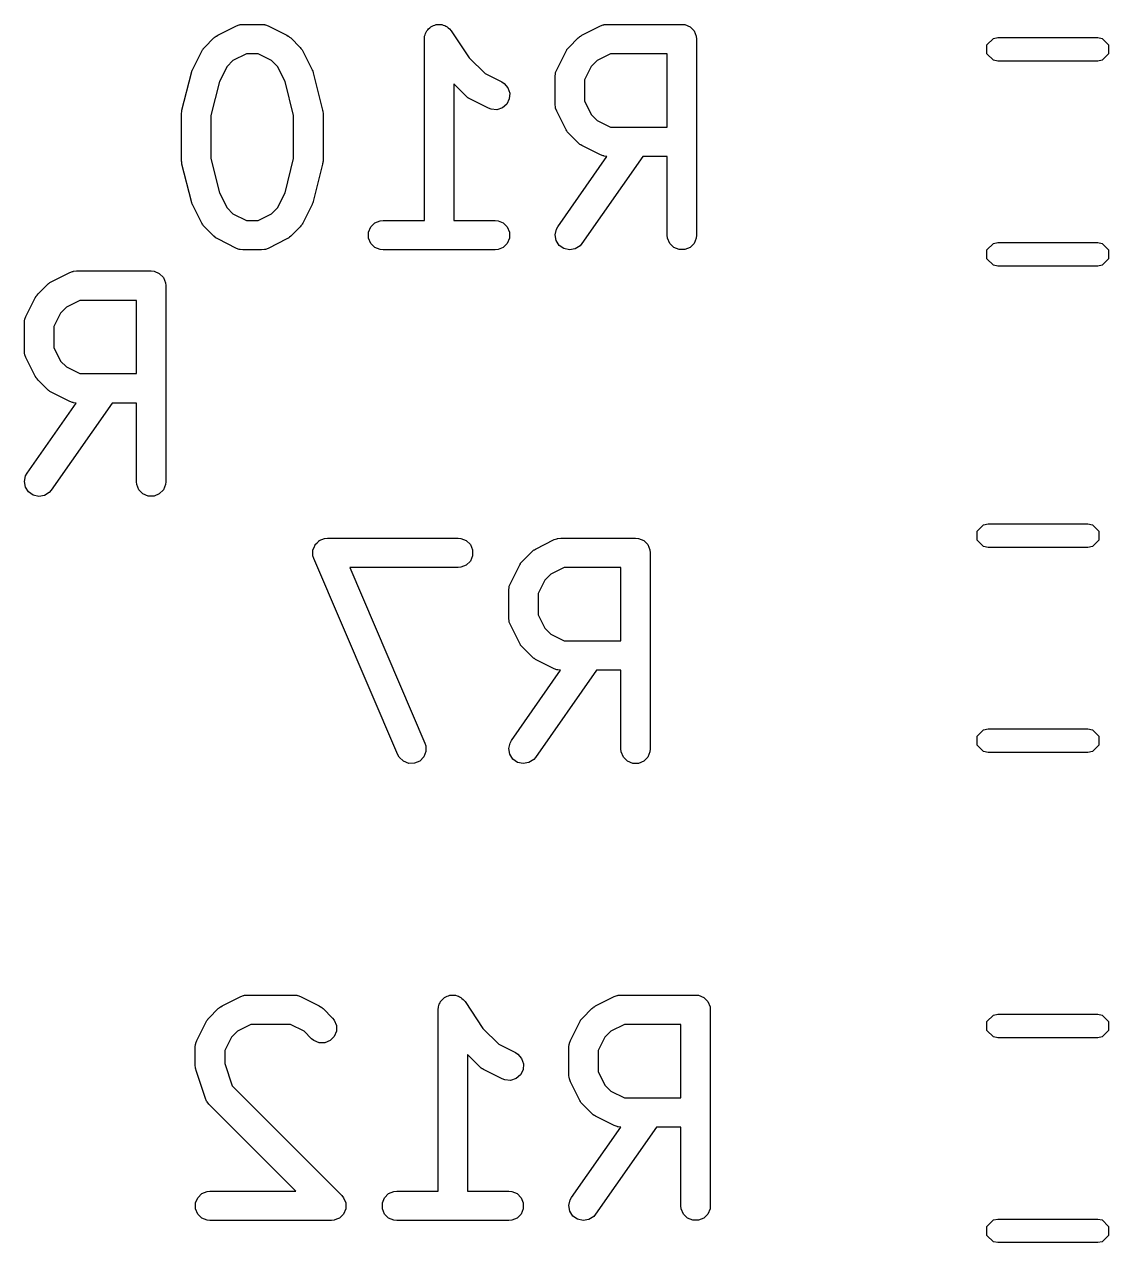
# Model space of a CAD drawing. Header units: inches. Extents: x 1.47 to 5.17, y -6.85 to -1.2.
# Drawn here: x 4.8135 to 5.0311, y -3.4765 to -3.2319 of the extents above; entities that cross this region are included whole.
import ezdxf

# ---------------------------------------------------------------- set-up
doc = ezdxf.new("R2010")
doc.units = ezdxf.units.IN
doc.header["$MEASUREMENT"] = 0
doc.layers.add('B.Silkscreen', color=31, linetype='CONTINUOUS', true_color=0xe8b2a7)

msp = doc.modelspace()

# ---------------------------------------------------------------- linework, layer by layer
at = {"layer": 'B.Silkscreen', "linetype": 'CONTINUOUS'}
for p, q in [((4.85226, -3.23407), (4.85601, -3.23219)), ((4.85601, -3.23219), (4.85655, -3.23199)), ((4.85655, -3.23199), (4.85666, -3.23198)), ((4.85666, -3.23198), (4.85675, -3.23194)), ((4.85675, -3.23194), (4.85733, -3.23188)), ((4.85733, -3.23188), (4.86108, -3.23188)), ((4.86108, -3.23188), (4.86166, -3.23194)), ((4.86166, -3.23194), (4.86175, -3.23198)), ((4.86175, -3.23198), (4.86186, -3.23199)), ((4.86186, -3.23199), (4.8624, -3.23219)), ((4.8624, -3.23219), (4.86615, -3.23407)), ((4.89397, -3.2337), (4.89413, -3.23346)), ((4.89413, -3.23346), (4.89425, -3.23319)), ((4.89425, -3.23319), (4.89445, -3.23299)), ((4.89445, -3.23299), (4.89461, -3.23275)), ((4.89461, -3.23275), (4.89486, -3.23258)), ((4.89486, -3.23258), (4.89506, -3.23238)), ((4.89506, -3.23238), (4.89533, -3.23227)), ((4.89533, -3.23227), (4.89557, -3.23211)), ((4.89557, -3.23211), (4.89586, -3.23205)), ((4.89586, -3.23205), (4.89612, -3.23194)), ((4.89612, -3.23194), (4.89642, -3.23194)), ((4.89642, -3.23194), (4.8967, -3.23188)), ((4.8967, -3.23188), (4.89699, -3.23194)), ((4.89699, -3.23194), (4.89728, -3.23194)), ((4.89728, -3.23194), (4.89755, -3.23205)), ((4.89755, -3.23205), (4.89783, -3.23211)), ((4.89783, -3.23211), (4.89807, -3.23227)), ((4.89807, -3.23227), (4.89834, -3.23238)), ((4.89834, -3.23238), (4.89855, -3.23259)), ((4.89855, -3.23259), (4.89879, -3.23275)), ((4.89879, -3.23275), (4.89915, -3.23319)), ((4.89915, -3.23319), (4.89916, -3.23319)), ((4.89916, -3.23319), (4.89916, -3.2332)), ((4.89916, -3.2332), (4.89916, -3.2332)), ((4.89916, -3.2332), (4.90274, -3.23858)), ((4.92538, -3.23407), (4.92913, -3.23219)), ((4.92913, -3.23219), (4.92967, -3.23199)), ((4.92967, -3.23199), (4.92977, -3.23198)), ((4.92977, -3.23198), (4.92987, -3.23194)), ((4.92987, -3.23194), (4.93045, -3.23188)), ((4.93045, -3.23188), (4.94544, -3.23188)), ((4.94544, -3.23188), (4.94602, -3.23194)), ((4.94602, -3.23194), (4.94708, -3.23238)), ((4.94708, -3.23238), (4.9479, -3.23319)), ((4.9479, -3.23319), (4.94834, -3.23426)), ((4.84962, -3.2365), (4.85149, -3.23462)), ((4.85149, -3.23462), (4.85172, -3.23444)), ((4.85172, -3.23444), (4.85177, -3.23438)), ((4.85177, -3.23438), (4.85186, -3.23432)), ((4.85186, -3.23432), (4.85194, -3.23426)), ((4.85194, -3.23426), (4.85201, -3.23423)), ((4.85201, -3.23423), (4.85226, -3.23407)), ((4.86615, -3.23407), (4.8664, -3.23423)), ((4.8664, -3.23423), (4.86647, -3.23426)), ((4.86647, -3.23426), (4.86655, -3.23432)), ((4.86655, -3.23432), (4.86664, -3.23438)), ((4.86664, -3.23438), (4.86669, -3.23444)), ((4.86669, -3.23444), (4.86692, -3.23462)), ((4.86692, -3.23462), (4.86879, -3.2365)), ((4.89375, -3.23483), (4.8938, -3.23426)), ((4.89375, -3.23484), (4.89375, -3.23483)), ((4.89375, -3.23483), (4.89375, -3.23483)), ((4.89375, -3.23483), (4.89375, -3.23483)), ((4.89375, -3.27125), (4.89375, -3.23484)), ((4.8938, -3.23426), (4.89392, -3.23399)), ((4.89392, -3.23399), (4.89397, -3.2337)), ((4.92273, -3.2365), (4.92461, -3.23462)), ((4.92461, -3.23462), (4.92484, -3.23444)), ((4.92484, -3.23444), (4.92489, -3.23438)), ((4.92489, -3.23438), (4.92498, -3.23432)), ((4.92498, -3.23432), (4.92506, -3.23426)), ((4.92506, -3.23426), (4.92513, -3.23423)), ((4.92513, -3.23423), (4.92538, -3.23407)), ((4.94834, -3.23426), (4.9484, -3.23484)), ((4.9484, -3.23484), (4.9484, -3.27421)), ((5.00669, -3.23601), (5.00797, -3.23473)), ((5.00797, -3.23473), (5.00887, -3.23455)), ((5.00887, -3.23455), (5.02893, -3.23455)), ((5.02893, -3.23455), (5.02983, -3.23473)), ((5.02983, -3.23473), (5.03111, -3.23601)), ((4.84719, -3.24101), (4.84906, -3.23726)), ((4.84906, -3.23726), (4.84922, -3.23702)), ((4.84922, -3.23702), (4.84925, -3.23694)), ((4.84925, -3.23694), (4.84932, -3.23686)), ((4.84932, -3.23686), (4.84937, -3.23677)), ((4.84937, -3.23677), (4.84943, -3.23672)), ((4.84943, -3.23672), (4.84962, -3.2365)), ((4.85803, -3.23779), (4.85533, -3.23914)), ((4.86038, -3.23779), (4.85803, -3.23779)), ((4.86308, -3.23914), (4.86038, -3.23779)), ((4.86879, -3.2365), (4.86898, -3.23672)), ((4.86898, -3.23672), (4.86904, -3.23677)), ((4.86904, -3.23677), (4.86909, -3.23686)), ((4.86909, -3.23686), (4.86916, -3.23694)), ((4.86916, -3.23694), (4.86919, -3.23702)), ((4.86919, -3.23702), (4.86935, -3.23726)), ((4.86935, -3.23726), (4.87122, -3.24101)), ((4.92031, -3.24101), (4.92218, -3.23726)), ((4.92218, -3.23726), (4.92234, -3.23702)), ((4.92234, -3.23702), (4.92237, -3.23694)), ((4.92237, -3.23694), (4.92243, -3.23686)), ((4.92243, -3.23686), (4.92249, -3.23677)), ((4.92249, -3.23677), (4.92255, -3.23672)), ((4.92255, -3.23672), (4.92273, -3.2365)), ((4.93114, -3.23779), (4.92845, -3.23914)), ((4.94249, -3.23779), (4.93114, -3.23779)), ((4.94249, -3.25251), (4.94249, -3.23779)), ((5.00669, -3.23781), (5.00669, -3.23601)), ((5.00797, -3.23909), (5.00669, -3.23781)), ((5.03111, -3.23781), (5.02983, -3.23909)), ((5.03111, -3.23601), (5.03111, -3.23781)), ((4.85413, -3.24033), (4.85262, -3.24336)), ((4.85533, -3.23914), (4.85413, -3.24033)), ((4.86428, -3.24033), (4.86308, -3.23914)), ((4.86579, -3.24336), (4.86428, -3.24033)), ((4.90274, -3.23858), (4.90595, -3.24178)), ((4.92725, -3.24033), (4.9259, -3.24303)), ((4.92845, -3.23914), (4.92725, -3.24033)), ((5.00887, -3.23927), (5.00797, -3.23909)), ((5.02893, -3.23927), (5.00887, -3.23927)), ((5.02983, -3.23909), (5.02893, -3.23927)), ((4.84509, -3.24912), (4.84697, -3.24162)), ((4.84697, -3.24162), (4.84698, -3.24158)), ((4.84698, -3.24155), (4.84707, -3.24132)), ((4.84698, -3.24158), (4.84698, -3.24155)), ((4.84707, -3.24132), (4.84716, -3.24107)), ((4.84716, -3.24107), (4.84717, -3.24106)), ((4.84717, -3.24106), (4.84719, -3.24101)), ((4.87122, -3.24101), (4.87124, -3.24106)), ((4.87124, -3.24106), (4.87125, -3.24107)), ((4.87125, -3.24107), (4.87134, -3.24131)), ((4.87134, -3.24131), (4.87143, -3.24155)), ((4.87143, -3.24155), (4.87143, -3.24158)), ((4.87143, -3.24158), (4.87144, -3.24162)), ((4.87144, -3.24162), (4.87332, -3.24912)), ((4.90595, -3.24178), (4.90927, -3.24344)), ((4.91999, -3.24233), (4.92005, -3.24176)), ((4.91999, -3.24796), (4.91999, -3.24233)), ((4.92005, -3.24176), (4.92009, -3.24166)), ((4.92009, -3.24166), (4.9201, -3.24155)), ((4.9201, -3.24155), (4.92031, -3.24101)), ((4.9259, -3.24303), (4.9259, -3.24726)), ((4.85262, -3.24336), (4.85091, -3.2502)), ((4.8675, -3.2502), (4.86579, -3.24336)), ((4.90211, -3.2463), (4.89965, -3.24384)), ((4.89965, -3.24384), (4.89965, -3.27125)), ((4.90927, -3.24344), (4.90976, -3.24375)), ((4.90976, -3.24375), (4.91051, -3.24462)), ((4.91051, -3.24462), (4.91088, -3.24571)), ((4.91088, -3.24571), (4.9108, -3.24686)), ((4.90234, -3.24648), (4.90211, -3.2463)), ((4.90239, -3.24654), (4.90234, -3.24648)), ((4.90248, -3.2466), (4.90239, -3.24654)), ((4.90256, -3.24666), (4.90248, -3.2466)), ((4.90263, -3.24669), (4.90256, -3.24666)), ((4.90288, -3.24685), (4.90263, -3.24669)), ((4.90663, -3.24872), (4.90288, -3.24685)), ((4.91028, -3.24789), (4.90941, -3.24865)), ((4.9108, -3.24686), (4.91028, -3.24789)), ((4.92005, -3.24853), (4.91999, -3.24796)), ((4.9259, -3.24726), (4.92725, -3.24996)), ((4.845, -3.24983), (4.84501, -3.24973)), ((4.845, -3.25921), (4.845, -3.24983)), ((4.84501, -3.24969), (4.84504, -3.24947)), ((4.84501, -3.24973), (4.84501, -3.24969)), ((4.84504, -3.24947), (4.84506, -3.24926)), ((4.84506, -3.24926), (4.84508, -3.24922)), ((4.84508, -3.24922), (4.84509, -3.24912)), ((4.85091, -3.2502), (4.85091, -3.25884)), ((4.8675, -3.25884), (4.8675, -3.2502)), ((4.87332, -3.24912), (4.87333, -3.24922)), ((4.87333, -3.24922), (4.87335, -3.24926)), ((4.87335, -3.24926), (4.87337, -3.24947)), ((4.87337, -3.24947), (4.8734, -3.24969)), ((4.8734, -3.24969), (4.8734, -3.24973)), ((4.8734, -3.24973), (4.87341, -3.24983)), ((4.87341, -3.24983), (4.87341, -3.25921)), ((4.90717, -3.24893), (4.90663, -3.24872)), ((4.90832, -3.24901), (4.90717, -3.24893)), ((4.90941, -3.24865), (4.90832, -3.24901)), ((4.92009, -3.24863), (4.92005, -3.24853)), ((4.9201, -3.24874), (4.92009, -3.24863)), ((4.92031, -3.24928), (4.9201, -3.24874)), ((4.92218, -3.25303), (4.92031, -3.24928)), ((4.92725, -3.24996), (4.92845, -3.25116)), ((4.92234, -3.25328), (4.92218, -3.25303)), ((4.92845, -3.25116), (4.93114, -3.25251)), ((4.93114, -3.25251), (4.94249, -3.25251)), ((4.92237, -3.25335), (4.92234, -3.25328)), ((4.92243, -3.25343), (4.92237, -3.25335)), ((4.92249, -3.25352), (4.92243, -3.25343)), ((4.92255, -3.25357), (4.92249, -3.25352)), ((4.92273, -3.2538), (4.92255, -3.25357)), ((4.92461, -3.25567), (4.92273, -3.2538)), ((4.92484, -3.25586), (4.92461, -3.25567)), ((4.92489, -3.25592), (4.92484, -3.25586)), ((4.92498, -3.25597), (4.92489, -3.25592)), ((4.92506, -3.25604), (4.92498, -3.25597)), ((4.92513, -3.25607), (4.92506, -3.25604)), ((4.92538, -3.25622), (4.92513, -3.25607)), ((4.92913, -3.2581), (4.92538, -3.25622)), ((4.84501, -3.25931), (4.845, -3.25921)), ((4.84501, -3.25935), (4.84501, -3.25931)), ((4.84504, -3.25957), (4.84501, -3.25935)), ((4.84506, -3.25978), (4.84504, -3.25957)), ((4.84508, -3.25982), (4.84506, -3.25978)), ((4.84509, -3.25992), (4.84508, -3.25982)), ((4.84697, -3.26742), (4.84509, -3.25992)), ((4.85091, -3.25884), (4.85262, -3.26568)), ((4.86579, -3.26568), (4.8675, -3.25884)), ((4.87332, -3.25992), (4.87144, -3.26742)), ((4.87333, -3.25982), (4.87332, -3.25992)), ((4.87335, -3.25978), (4.87333, -3.25982)), ((4.87337, -3.25957), (4.87335, -3.25978)), ((4.8734, -3.25935), (4.87337, -3.25957)), ((4.87341, -3.25921), (4.8734, -3.25931)), ((4.8734, -3.25931), (4.8734, -3.25935)), ((4.92053, -3.27251), (4.9304, -3.25841)), ((4.93761, -3.25841), (4.92537, -3.2759)), ((4.92967, -3.25831), (4.92913, -3.2581)), ((4.92977, -3.25831), (4.92967, -3.25831)), ((4.92987, -3.25835), (4.92977, -3.25831)), ((4.9304, -3.25841), (4.92987, -3.25835)), ((4.94249, -3.25841), (4.93761, -3.25841)), ((4.94249, -3.27421), (4.94249, -3.25841)), ((4.84698, -3.26747), (4.84697, -3.26742)), ((4.84698, -3.26749), (4.84698, -3.26747)), ((4.84707, -3.26773), (4.84698, -3.26749)), ((4.84716, -3.26797), (4.84707, -3.26773)), ((4.85262, -3.26568), (4.85413, -3.26871)), ((4.86428, -3.26871), (4.86579, -3.26568)), ((4.87134, -3.26773), (4.87125, -3.26797)), ((4.87143, -3.26749), (4.87134, -3.26773)), ((4.87144, -3.26742), (4.87143, -3.26747)), ((4.87143, -3.26747), (4.87143, -3.26749)), ((4.84717, -3.26798), (4.84716, -3.26797)), ((4.84719, -3.26803), (4.84717, -3.26798)), ((4.84906, -3.27178), (4.84719, -3.26803)), ((4.85413, -3.26871), (4.85533, -3.2699)), ((4.85533, -3.2699), (4.85803, -3.27125)), ((4.86038, -3.27125), (4.86308, -3.2699)), ((4.86308, -3.2699), (4.86428, -3.26871)), ((4.87122, -3.26803), (4.86935, -3.27178)), ((4.87124, -3.26798), (4.87122, -3.26803)), ((4.87125, -3.26797), (4.87124, -3.26798)), ((4.84922, -3.27202), (4.84906, -3.27178)), ((4.84925, -3.2721), (4.84922, -3.27202)), ((4.84932, -3.27218), (4.84925, -3.2721)), ((4.84937, -3.27227), (4.84932, -3.27218)), ((4.84943, -3.27232), (4.84937, -3.27227)), ((4.84962, -3.27254), (4.84943, -3.27232)), ((4.85149, -3.27442), (4.84962, -3.27254)), ((4.85803, -3.27125), (4.86038, -3.27125)), ((4.86879, -3.27254), (4.86692, -3.27442)), ((4.86898, -3.27232), (4.86879, -3.27254)), ((4.86904, -3.27227), (4.86898, -3.27232)), ((4.86909, -3.27218), (4.86904, -3.27227)), ((4.86916, -3.2721), (4.86909, -3.27218)), ((4.86919, -3.27202), (4.86916, -3.2721)), ((4.86935, -3.27178), (4.86919, -3.27202)), ((4.88256, -3.27363), (4.883, -3.27256)), ((4.883, -3.27256), (4.88381, -3.27175)), ((4.88381, -3.27175), (4.88488, -3.27131)), ((4.88488, -3.27131), (4.88545, -3.27125)), ((4.88545, -3.27125), (4.89375, -3.27125)), ((4.89965, -3.27125), (4.90795, -3.27125)), ((4.90795, -3.27125), (4.90853, -3.27131)), ((4.90853, -3.27131), (4.90959, -3.27175)), ((4.90959, -3.27175), (4.9104, -3.27256)), ((4.9104, -3.27256), (4.91085, -3.27363)), ((4.92024, -3.27302), (4.92053, -3.27251)), ((4.85172, -3.2746), (4.85149, -3.27442)), ((4.85177, -3.27466), (4.85172, -3.2746)), ((4.85186, -3.27472), (4.85177, -3.27466)), ((4.85194, -3.27479), (4.85186, -3.27472)), ((4.85201, -3.27482), (4.85194, -3.27479)), ((4.85226, -3.27497), (4.85201, -3.27482)), ((4.85601, -3.27685), (4.85226, -3.27497)), ((4.86615, -3.27497), (4.8624, -3.27685)), ((4.8664, -3.27482), (4.86615, -3.27497)), ((4.86647, -3.27479), (4.8664, -3.27482)), ((4.86655, -3.27472), (4.86647, -3.27479)), ((4.86664, -3.27466), (4.86655, -3.27472)), ((4.86669, -3.2746), (4.86664, -3.27466)), ((4.86692, -3.27442), (4.86669, -3.2746)), ((4.88256, -3.27478), (4.88256, -3.27363)), ((4.883, -3.27585), (4.88256, -3.27478)), ((4.91085, -3.27478), (4.9104, -3.27585)), ((4.91085, -3.27363), (4.91085, -3.27478)), ((4.92, -3.27414), (4.92024, -3.27302)), ((4.9202, -3.27528), (4.92, -3.27414)), ((4.94255, -3.27478), (4.94249, -3.27421)), ((4.94299, -3.27585), (4.94255, -3.27478)), ((4.94834, -3.27478), (4.9479, -3.27585)), ((4.9484, -3.27421), (4.94834, -3.27478)), ((4.85655, -3.27705), (4.85601, -3.27685)), ((4.85666, -3.27706), (4.85655, -3.27705)), ((4.85675, -3.2771), (4.85666, -3.27706)), ((4.85733, -3.27716), (4.85675, -3.2771)), ((4.86108, -3.27716), (4.85733, -3.27716)), ((4.86166, -3.2771), (4.86108, -3.27716)), ((4.86175, -3.27706), (4.86166, -3.2771)), ((4.86186, -3.27705), (4.86175, -3.27706)), ((4.8624, -3.27685), (4.86186, -3.27705)), ((4.88381, -3.27666), (4.883, -3.27585)), ((4.88488, -3.2771), (4.88381, -3.27666)), ((4.88545, -3.27716), (4.88488, -3.2771)), ((4.90795, -3.27716), (4.88545, -3.27716)), ((4.90853, -3.2771), (4.90795, -3.27716)), ((4.90959, -3.27666), (4.90853, -3.2771)), ((4.9104, -3.27585), (4.90959, -3.27666)), ((4.92081, -3.27625), (4.9202, -3.27528)), ((4.92176, -3.27691), (4.92081, -3.27625)), ((4.92288, -3.27716), (4.92176, -3.27691)), ((4.92402, -3.27696), (4.92288, -3.27716)), ((4.92499, -3.27634), (4.92402, -3.27696)), ((4.92537, -3.2759), (4.92499, -3.27634)), ((4.9438, -3.27666), (4.94299, -3.27585)), ((4.94487, -3.2771), (4.9438, -3.27666)), ((4.94602, -3.2771), (4.94487, -3.2771)), ((4.94708, -3.27666), (4.94602, -3.2771)), ((4.9479, -3.27585), (4.94708, -3.27666)), ((5.00669, -3.27715), (5.00797, -3.27587)), ((5.00669, -3.27896), (5.00669, -3.27715)), ((5.00797, -3.27587), (5.00887, -3.27569)), ((5.00887, -3.27569), (5.02893, -3.27569)), ((5.02893, -3.27569), (5.02983, -3.27587)), ((5.02983, -3.27587), (5.03111, -3.27715)), ((5.03111, -3.27715), (5.03111, -3.27896)), ((5.00797, -3.28023), (5.00669, -3.27896)), ((5.03111, -3.27896), (5.02983, -3.28023)), ((4.81883, -3.28358), (4.82258, -3.2817)), ((4.82258, -3.2817), (4.82312, -3.2815)), ((4.82312, -3.2815), (4.82323, -3.28149)), ((4.82323, -3.28149), (4.82333, -3.28145)), ((4.82333, -3.28145), (4.8239, -3.28139)), ((4.8239, -3.28139), (4.8389, -3.28139)), ((4.8389, -3.28139), (4.83948, -3.28145)), ((4.83948, -3.28145), (4.84054, -3.28189)), ((4.84054, -3.28189), (4.84136, -3.2827)), ((5.00887, -3.28041), (5.00797, -3.28023)), ((5.02893, -3.28041), (5.00887, -3.28041)), ((5.02983, -3.28023), (5.02893, -3.28041)), ((4.81619, -3.286), (4.81807, -3.28413)), ((4.81807, -3.28413), (4.81829, -3.28394)), ((4.81829, -3.28394), (4.81834, -3.28389)), ((4.81834, -3.28389), (4.81843, -3.28383)), ((4.81843, -3.28383), (4.81851, -3.28376)), ((4.81851, -3.28376), (4.81859, -3.28373)), ((4.81859, -3.28373), (4.81883, -3.28358)), ((4.84136, -3.2827), (4.8418, -3.28377)), ((4.8418, -3.28377), (4.84185, -3.28434)), ((4.84185, -3.28434), (4.84185, -3.32371)), ((4.81376, -3.29052), (4.81564, -3.28677)), ((4.81564, -3.28677), (4.81579, -3.28652)), ((4.81579, -3.28652), (4.81582, -3.28645)), ((4.81582, -3.28645), (4.81589, -3.28637)), ((4.81589, -3.28637), (4.81595, -3.28628)), ((4.81595, -3.28628), (4.81601, -3.28623)), ((4.81601, -3.28623), (4.81619, -3.286)), ((4.8246, -3.2873), (4.8219, -3.28864)), ((4.83595, -3.2873), (4.8246, -3.2873)), ((4.83595, -3.30201), (4.83595, -3.2873)), ((4.8219, -3.28864), (4.82071, -3.28984)), ((4.81345, -3.29184), (4.81351, -3.29127)), ((4.81345, -3.29747), (4.81345, -3.29184)), ((4.81351, -3.29127), (4.81355, -3.29117)), ((4.81355, -3.29117), (4.81356, -3.29106)), ((4.81356, -3.29106), (4.81376, -3.29052)), ((4.82071, -3.28984), (4.81936, -3.29254)), ((4.81936, -3.29254), (4.81936, -3.29677)), ((4.81936, -3.29677), (4.82071, -3.29947)), ((4.81351, -3.29804), (4.81345, -3.29747)), ((4.81355, -3.29814), (4.81351, -3.29804)), ((4.81356, -3.29825), (4.81355, -3.29814)), ((4.81376, -3.29879), (4.81356, -3.29825)), ((4.81564, -3.30254), (4.81376, -3.29879)), ((4.82071, -3.29947), (4.8219, -3.30066)), ((4.8219, -3.30066), (4.8246, -3.30201)), ((4.8246, -3.30201), (4.83595, -3.30201)), ((4.81579, -3.30278), (4.81564, -3.30254)), ((4.81582, -3.30286), (4.81579, -3.30278)), ((4.81589, -3.30294), (4.81582, -3.30286)), ((4.81595, -3.30303), (4.81589, -3.30294)), ((4.81601, -3.30308), (4.81595, -3.30303)), ((4.81619, -3.3033), (4.81601, -3.30308)), ((4.81807, -3.30518), (4.81619, -3.3033)), ((4.81829, -3.30536), (4.81807, -3.30518)), ((4.81834, -3.30542), (4.81829, -3.30536)), ((4.81843, -3.30548), (4.81834, -3.30542)), ((4.81851, -3.30555), (4.81843, -3.30548)), ((4.81859, -3.30558), (4.81851, -3.30555)), ((4.81883, -3.30573), (4.81859, -3.30558)), ((4.82258, -3.30761), (4.81883, -3.30573)), ((4.81399, -3.32202), (4.82386, -3.30791)), ((4.83106, -3.30792), (4.81882, -3.32541)), ((4.82312, -3.30781), (4.82258, -3.30761)), ((4.82323, -3.30782), (4.82312, -3.30781)), ((4.82333, -3.30786), (4.82323, -3.30782)), ((4.82386, -3.30791), (4.82333, -3.30786)), ((4.83595, -3.30792), (4.83106, -3.30792)), ((4.83595, -3.32371), (4.83595, -3.30792)), ((4.81345, -3.32365), (4.8137, -3.32252)), ((4.81365, -3.32478), (4.81345, -3.32365)), ((4.8137, -3.32252), (4.81399, -3.32202)), ((4.83601, -3.32429), (4.83595, -3.32371)), ((4.84185, -3.32371), (4.8418, -3.32429)), ((4.81427, -3.32576), (4.81365, -3.32478)), ((4.81522, -3.32642), (4.81427, -3.32576)), ((4.81634, -3.32667), (4.81522, -3.32642)), ((4.81747, -3.32647), (4.81634, -3.32667)), ((4.81845, -3.32585), (4.81747, -3.32647)), ((4.81882, -3.32541), (4.81845, -3.32585)), ((4.83645, -3.32535), (4.83601, -3.32429)), ((4.83726, -3.32617), (4.83645, -3.32535)), ((4.83833, -3.32661), (4.83726, -3.32617)), ((4.84054, -3.32617), (4.83948, -3.32661)), ((4.84136, -3.32535), (4.84054, -3.32617)), ((4.8418, -3.32429), (4.84136, -3.32535)), ((4.83948, -3.32661), (4.83833, -3.32661)), ((5.00472, -3.33364), (5.006, -3.33236)), ((5.00472, -3.33545), (5.00472, -3.33364)), ((5.006, -3.33236), (5.0069, -3.33219)), ((5.0069, -3.33219), (5.02696, -3.33219)), ((5.02696, -3.33219), (5.02786, -3.33236)), ((5.02786, -3.33236), (5.02914, -3.33364)), ((5.02914, -3.33364), (5.02914, -3.33545)), ((4.87182, -3.33634), (4.87222, -3.33595)), ((4.87222, -3.33595), (4.87261, -3.33555)), ((4.87261, -3.33555), (4.87262, -3.33554)), ((4.87262, -3.33554), (4.87264, -3.33553)), ((4.87264, -3.33553), (4.87315, -3.33532)), ((4.87315, -3.33532), (4.87367, -3.3351)), ((4.87367, -3.3351), (4.87369, -3.3351)), ((4.87369, -3.3351), (4.8737, -3.33509)), ((4.8737, -3.33509), (4.87428, -3.33503)), ((4.87428, -3.33503), (4.90052, -3.33503)), ((4.90052, -3.33503), (4.9011, -3.33509)), ((4.9011, -3.33509), (4.90217, -3.33553)), ((4.90217, -3.33553), (4.90298, -3.33634)), ((4.91608, -3.33722), (4.91983, -3.33534)), ((4.91983, -3.33534), (4.92037, -3.33514)), ((4.92037, -3.33514), (4.92047, -3.33513)), ((4.92047, -3.33513), (4.92057, -3.33509)), ((4.92057, -3.33509), (4.92115, -3.33503)), ((4.92115, -3.33503), (4.93615, -3.33503)), ((4.93615, -3.33503), (4.93672, -3.33509)), ((4.93672, -3.33509), (4.93779, -3.33553)), ((4.93779, -3.33553), (4.9386, -3.33634)), ((5.006, -3.33673), (5.00472, -3.33545)), ((5.02914, -3.33545), (5.02786, -3.33673)), ((4.87138, -3.33741), (4.8716, -3.33689)), ((4.87138, -3.33743), (4.87138, -3.33741)), ((4.87138, -3.33744), (4.87138, -3.33743)), ((4.87138, -3.338), (4.87138, -3.33744)), ((4.87138, -3.33856), (4.87138, -3.338)), ((4.87139, -3.33858), (4.87138, -3.33856)), ((4.87139, -3.3386), (4.87139, -3.33858)), ((4.87156, -3.33915), (4.87139, -3.3386)), ((4.8716, -3.33689), (4.8718, -3.33637)), ((4.8718, -3.33637), (4.87182, -3.33636)), ((4.87182, -3.33636), (4.87182, -3.33634)), ((4.90298, -3.33634), (4.90342, -3.33741)), ((4.90342, -3.33856), (4.90298, -3.33963)), ((4.90342, -3.33741), (4.90342, -3.33856)), ((4.91344, -3.33965), (4.91531, -3.33777)), ((4.91531, -3.33777), (4.91554, -3.33759)), ((4.91554, -3.33759), (4.91559, -3.33753)), ((4.91559, -3.33753), (4.91568, -3.33747)), ((4.91568, -3.33747), (4.91576, -3.3374)), ((4.91576, -3.3374), (4.91583, -3.33737)), ((4.91583, -3.33737), (4.91608, -3.33722)), ((4.9386, -3.33634), (4.93904, -3.33741)), ((4.93904, -3.33741), (4.9391, -3.33798)), ((4.9391, -3.33798), (4.9391, -3.37736)), ((5.0069, -3.33691), (5.006, -3.33673)), ((5.02696, -3.33691), (5.0069, -3.33691)), ((5.02786, -3.33673), (5.02696, -3.33691)), ((4.88844, -3.37852), (4.87156, -3.33915)), ((4.90052, -3.34094), (4.87876, -3.34094)), ((4.87876, -3.34094), (4.89387, -3.37619)), ((4.9011, -3.34088), (4.90052, -3.34094)), ((4.90217, -3.34044), (4.9011, -3.34088)), ((4.90298, -3.33963), (4.90217, -3.34044)), ((4.91101, -3.34416), (4.91288, -3.34041)), ((4.91288, -3.34041), (4.91304, -3.34017)), ((4.91304, -3.34017), (4.91307, -3.34009)), ((4.91307, -3.34009), (4.91313, -3.34001)), ((4.91313, -3.34001), (4.91319, -3.33992)), ((4.91319, -3.33992), (4.91325, -3.33987)), ((4.91325, -3.33987), (4.91344, -3.33965)), ((4.92184, -3.34094), (4.91915, -3.34229)), ((4.93319, -3.34094), (4.92184, -3.34094)), ((4.93319, -3.35565), (4.93319, -3.34094)), ((4.91795, -3.34348), (4.9166, -3.34618)), ((4.91915, -3.34229), (4.91795, -3.34348)), ((4.9107, -3.34548), (4.91075, -3.34491)), ((4.9107, -3.35111), (4.9107, -3.34548)), ((4.91075, -3.34491), (4.91079, -3.34481)), ((4.91079, -3.34481), (4.9108, -3.3447)), ((4.9108, -3.3447), (4.91101, -3.34416)), ((4.9166, -3.34618), (4.9166, -3.35041)), ((4.9166, -3.35041), (4.91795, -3.35311)), ((4.91075, -3.35168), (4.9107, -3.35111)), ((4.91079, -3.35178), (4.91075, -3.35168)), ((4.9108, -3.35189), (4.91079, -3.35178)), ((4.91101, -3.35243), (4.9108, -3.35189)), ((4.91288, -3.35618), (4.91101, -3.35243)), ((4.91795, -3.35311), (4.91915, -3.35431)), ((4.91915, -3.35431), (4.92184, -3.35565)), ((4.92184, -3.35565), (4.93319, -3.35565)), ((4.91304, -3.35643), (4.91288, -3.35618)), ((4.91307, -3.3565), (4.91304, -3.35643)), ((4.91313, -3.35658), (4.91307, -3.3565)), ((4.91319, -3.35667), (4.91313, -3.35658)), ((4.91325, -3.35672), (4.91319, -3.35667)), ((4.91344, -3.35695), (4.91325, -3.35672)), ((4.91531, -3.35882), (4.91344, -3.35695)), ((4.91554, -3.35901), (4.91531, -3.35882)), ((4.91559, -3.35907), (4.91554, -3.35901)), ((4.91568, -3.35912), (4.91559, -3.35907)), ((4.91576, -3.35919), (4.91568, -3.35912)), ((4.91583, -3.35922), (4.91576, -3.35919)), ((4.91608, -3.35937), (4.91583, -3.35922)), ((4.91983, -3.36125), (4.91608, -3.35937)), ((4.91123, -3.37566), (4.9211, -3.36156)), ((4.92831, -3.36156), (4.91607, -3.37905)), ((4.92037, -3.36146), (4.91983, -3.36125)), ((4.92047, -3.36146), (4.92037, -3.36146)), ((4.92057, -3.3615), (4.92047, -3.36146)), ((4.9211, -3.36156), (4.92057, -3.3615)), ((4.93319, -3.36156), (4.92831, -3.36156)), ((4.93319, -3.37736), (4.93319, -3.36156)), ((5.00472, -3.37478), (5.006, -3.37351)), ((5.00472, -3.37659), (5.00472, -3.37478)), ((5.006, -3.37351), (5.0069, -3.37333)), ((5.0069, -3.37333), (5.02696, -3.37333)), ((5.02696, -3.37333), (5.02786, -3.37351)), ((5.02786, -3.37351), (5.02914, -3.37478)), ((5.02914, -3.37478), (5.02914, -3.37659)), ((4.89387, -3.37619), (4.89404, -3.37674)), ((4.89404, -3.37674), (4.89405, -3.3779)), ((4.9107, -3.37729), (4.91095, -3.37617)), ((4.9109, -3.37843), (4.9107, -3.37729)), ((4.91095, -3.37617), (4.91123, -3.37566)), ((4.93325, -3.37793), (4.93319, -3.37736)), ((4.9391, -3.37736), (4.93904, -3.37793)), ((5.006, -3.37787), (5.00472, -3.37659)), ((5.02914, -3.37659), (5.02786, -3.37787)), ((4.88872, -3.37903), (4.88844, -3.37852)), ((4.88954, -3.37983), (4.88872, -3.37903)), ((4.89061, -3.38026), (4.88954, -3.37983)), ((4.89176, -3.38024), (4.89061, -3.38026)), ((4.89282, -3.37979), (4.89176, -3.38024)), ((4.89363, -3.37897), (4.89282, -3.37979)), ((4.89405, -3.3779), (4.89363, -3.37897)), ((4.91152, -3.3794), (4.9109, -3.37843)), ((4.91246, -3.38006), (4.91152, -3.3794)), ((4.91358, -3.38031), (4.91246, -3.38006)), ((4.91472, -3.38011), (4.91358, -3.38031)), ((4.91569, -3.37949), (4.91472, -3.38011)), ((4.91607, -3.37905), (4.91569, -3.37949)), ((4.93369, -3.379), (4.93325, -3.37793)), ((4.9345, -3.37981), (4.93369, -3.379)), ((4.93557, -3.38025), (4.9345, -3.37981)), ((4.93672, -3.38025), (4.93557, -3.38025)), ((4.93779, -3.37981), (4.93672, -3.38025)), ((4.9386, -3.379), (4.93779, -3.37981)), ((4.93904, -3.37793), (4.9386, -3.379)), ((5.0069, -3.37805), (5.006, -3.37787)), ((5.02696, -3.37805), (5.0069, -3.37805)), ((5.02786, -3.37787), (5.02696, -3.37805)), ((4.85265, -3.42926), (4.85274, -3.4292)), ((4.85274, -3.4292), (4.85282, -3.42914)), ((4.85282, -3.42914), (4.85289, -3.42911)), ((4.85289, -3.42911), (4.85314, -3.42895)), ((4.85314, -3.42895), (4.85689, -3.42708)), ((4.85689, -3.42708), (4.85743, -3.42687)), ((4.85743, -3.42687), (4.85754, -3.42686)), ((4.85754, -3.42686), (4.85764, -3.42682)), ((4.85764, -3.42682), (4.85821, -3.42676)), ((4.85821, -3.42676), (4.86759, -3.42676)), ((4.86759, -3.42676), (4.86816, -3.42682)), ((4.86816, -3.42682), (4.86826, -3.42686)), ((4.86826, -3.42686), (4.86837, -3.42687)), ((4.86837, -3.42687), (4.86891, -3.42708)), ((4.86891, -3.42708), (4.87266, -3.42895)), ((4.87266, -3.42895), (4.8729, -3.42911)), ((4.8729, -3.42911), (4.87298, -3.42914)), ((4.87298, -3.42914), (4.87306, -3.4292)), ((4.87306, -3.4292), (4.87315, -3.42926)), ((4.8965, -3.42971), (4.89656, -3.42914)), ((4.89656, -3.42914), (4.89667, -3.42887)), ((4.89667, -3.42887), (4.89673, -3.42858)), ((4.89673, -3.42858), (4.89689, -3.42834)), ((4.89689, -3.42834), (4.897, -3.42808)), ((4.897, -3.42808), (4.89721, -3.42787)), ((4.89721, -3.42787), (4.89737, -3.42763)), ((4.89737, -3.42763), (4.89761, -3.42747)), ((4.89761, -3.42747), (4.89782, -3.42726)), ((4.89782, -3.42726), (4.89809, -3.42715)), ((4.89809, -3.42715), (4.89833, -3.42699)), ((4.89833, -3.42699), (4.89861, -3.42693)), ((4.89861, -3.42693), (4.89888, -3.42682)), ((4.89888, -3.42682), (4.89917, -3.42682)), ((4.89917, -3.42682), (4.89946, -3.42676)), ((4.89946, -3.42676), (4.89974, -3.42682)), ((4.89974, -3.42682), (4.90003, -3.42682)), ((4.90003, -3.42682), (4.9003, -3.42693)), ((4.9003, -3.42693), (4.90059, -3.42699)), ((4.90059, -3.42699), (4.90083, -3.42715)), ((4.90083, -3.42715), (4.9011, -3.42726)), ((4.9011, -3.42726), (4.9013, -3.42747)), ((4.9013, -3.42747), (4.90155, -3.42763)), ((4.90155, -3.42763), (4.90191, -3.42807)), ((4.90191, -3.42807), (4.90191, -3.42808)), ((4.90191, -3.42808), (4.90191, -3.42808)), ((4.90191, -3.42808), (4.90191, -3.42808)), ((4.90191, -3.42808), (4.9055, -3.43346)), ((4.92764, -3.42926), (4.92773, -3.4292)), ((4.92773, -3.4292), (4.92781, -3.42914)), ((4.92781, -3.42914), (4.92788, -3.42911)), ((4.92788, -3.42911), (4.92813, -3.42895)), ((4.92813, -3.42895), (4.93188, -3.42708)), ((4.93188, -3.42708), (4.93242, -3.42687)), ((4.93242, -3.42687), (4.93253, -3.42686)), ((4.93253, -3.42686), (4.93263, -3.42682)), ((4.93263, -3.42682), (4.9332, -3.42676)), ((4.9332, -3.42676), (4.9482, -3.42676)), ((4.9482, -3.42676), (4.94878, -3.42682)), ((4.94878, -3.42682), (4.94984, -3.42726)), ((4.94984, -3.42726), (4.95066, -3.42808)), ((4.95066, -3.42808), (4.9511, -3.42914)), ((4.9511, -3.42914), (4.95115, -3.42972)), ((4.85025, -3.43166), (4.85031, -3.43161)), ((4.85031, -3.43161), (4.8505, -3.43138)), ((4.8505, -3.43138), (4.85237, -3.4295)), ((4.85237, -3.4295), (4.8526, -3.42932)), ((4.8526, -3.42932), (4.85265, -3.42926)), ((4.87315, -3.42926), (4.8732, -3.42932)), ((4.8732, -3.42932), (4.87342, -3.4295)), ((4.87342, -3.4295), (4.8753, -3.43138)), ((4.8753, -3.43138), (4.87566, -3.43183)), ((4.8965, -3.42972), (4.8965, -3.42971)), ((4.8965, -3.42971), (4.8965, -3.42971)), ((4.8965, -3.46613), (4.8965, -3.42972)), ((4.8965, -3.42972), (4.8965, -3.42972)), ((4.92525, -3.43166), (4.9253, -3.43161)), ((4.9253, -3.43161), (4.92549, -3.43138)), ((4.92549, -3.43138), (4.92736, -3.4295)), ((4.92736, -3.4295), (4.92759, -3.42932)), ((4.92759, -3.42932), (4.92764, -3.42926)), ((4.95115, -3.42972), (4.95115, -3.46909)), ((5.00669, -3.43207), (5.00797, -3.43079)), ((5.00797, -3.43079), (5.00887, -3.43061)), ((5.00887, -3.43061), (5.02893, -3.43061)), ((5.02893, -3.43061), (5.02983, -3.43079)), ((5.02983, -3.43079), (5.03111, -3.43207)), ((4.84807, -3.4359), (4.84995, -3.43215)), ((4.84995, -3.43215), (4.8501, -3.4319)), ((4.8501, -3.4319), (4.85013, -3.43183)), ((4.85013, -3.43183), (4.8502, -3.43175)), ((4.8502, -3.43175), (4.85025, -3.43166)), ((4.85621, -3.43402), (4.85501, -3.43522)), ((4.85891, -3.43267), (4.85621, -3.43402)), ((4.86689, -3.43267), (4.85891, -3.43267)), ((4.86959, -3.43402), (4.86689, -3.43267)), ((4.87112, -3.43555), (4.86959, -3.43402)), ((4.87566, -3.43183), (4.87611, -3.43289)), ((4.87611, -3.43404), (4.87566, -3.43511)), ((4.87611, -3.43289), (4.87611, -3.43404)), ((4.9055, -3.43346), (4.9087, -3.43666)), ((4.92306, -3.4359), (4.92494, -3.43215)), ((4.92494, -3.43215), (4.92509, -3.4319)), ((4.92509, -3.4319), (4.92512, -3.43183)), ((4.92512, -3.43183), (4.92519, -3.43175)), ((4.92519, -3.43175), (4.92525, -3.43166)), ((4.9312, -3.43402), (4.93, -3.43522)), ((4.9339, -3.43267), (4.9312, -3.43402)), ((4.94525, -3.43267), (4.9339, -3.43267)), ((4.94525, -3.44739), (4.94525, -3.43267)), ((5.00669, -3.43388), (5.00669, -3.43207)), ((5.00797, -3.43515), (5.00669, -3.43388)), ((5.03111, -3.43388), (5.02983, -3.43515)), ((5.03111, -3.43207), (5.03111, -3.43388)), ((4.84786, -3.43644), (4.84807, -3.4359)), ((4.84786, -3.43654), (4.84786, -3.43644)), ((4.85501, -3.43522), (4.85367, -3.43791)), ((4.87157, -3.43592), (4.87112, -3.43555)), ((4.87263, -3.43636), (4.87157, -3.43592)), ((4.87379, -3.43636), (4.87263, -3.43636)), ((4.87485, -3.43592), (4.87379, -3.43636)), ((4.87566, -3.43511), (4.87485, -3.43592)), ((4.92285, -3.43654), (4.92286, -3.43644)), ((4.92286, -3.43644), (4.92306, -3.4359)), ((4.93, -3.43522), (4.92866, -3.43791)), ((5.00887, -3.43533), (5.00797, -3.43515)), ((5.02893, -3.43533), (5.00887, -3.43533)), ((5.02983, -3.43515), (5.02893, -3.43533)), ((4.84776, -3.43722), (4.84782, -3.43664)), ((4.84776, -3.44097), (4.84776, -3.43722)), ((4.84782, -3.43664), (4.84786, -3.43654)), ((4.85367, -3.43791), (4.85367, -3.44049)), ((4.90487, -3.44118), (4.90241, -3.43872)), ((4.90241, -3.43872), (4.90241, -3.46613)), ((4.9087, -3.43666), (4.91203, -3.43832)), ((4.91203, -3.43832), (4.91252, -3.43863)), ((4.91252, -3.43863), (4.91327, -3.4395)), ((4.92275, -3.43722), (4.92281, -3.43664)), ((4.92275, -3.44284), (4.92275, -3.43722)), ((4.92281, -3.43664), (4.92285, -3.43654)), ((4.92866, -3.43791), (4.92866, -3.44214)), ((4.84779, -3.44126), (4.84776, -3.44097)), ((4.84778, -3.44134), (4.84779, -3.44126)), ((4.84781, -3.44144), (4.84778, -3.44134)), ((4.85367, -3.44049), (4.85517, -3.445)), ((4.90509, -3.44136), (4.90487, -3.44118)), ((4.90514, -3.44142), (4.90509, -3.44136)), ((4.90523, -3.44148), (4.90514, -3.44142)), ((4.91327, -3.4395), (4.91363, -3.4406)), ((4.91363, -3.4406), (4.91355, -3.44175)), ((4.84782, -3.44154), (4.84781, -3.44144)), ((4.84785, -3.44161), (4.84782, -3.44154)), ((4.84791, -3.4419), (4.84785, -3.44161)), ((4.84979, -3.44752), (4.84791, -3.4419)), ((4.90531, -3.44155), (4.90523, -3.44148)), ((4.90539, -3.44158), (4.90531, -3.44155)), ((4.90563, -3.44173), (4.90539, -3.44158)), ((4.90938, -3.44361), (4.90563, -3.44173)), ((4.90992, -3.44381), (4.90938, -3.44361)), ((4.91107, -3.4439), (4.90992, -3.44381)), ((4.91217, -3.44353), (4.91107, -3.4439)), ((4.91304, -3.44278), (4.91217, -3.44353)), ((4.91355, -3.44175), (4.91304, -3.44278)), ((4.92281, -3.44342), (4.92275, -3.44284)), ((4.92285, -3.44351), (4.92281, -3.44342)), ((4.92286, -3.44362), (4.92285, -3.44351)), ((4.92306, -3.44416), (4.92286, -3.44362)), ((4.92866, -3.44214), (4.93, -3.44484)), ((4.85517, -3.445), (4.87717, -3.467)), ((4.92494, -3.44791), (4.92306, -3.44416)), ((4.93, -3.44484), (4.9312, -3.44604)), ((4.9312, -3.44604), (4.9339, -3.44739)), ((4.85002, -3.44805), (4.84979, -3.44752)), ((4.85009, -3.44813), (4.85002, -3.44805)), ((4.85013, -3.44823), (4.85009, -3.44813)), ((4.8505, -3.44868), (4.85013, -3.44823)), ((4.86796, -3.46613), (4.8505, -3.44868)), ((4.92509, -3.44816), (4.92494, -3.44791)), ((4.92512, -3.44823), (4.92509, -3.44816)), ((4.92519, -3.44831), (4.92512, -3.44823)), ((4.92525, -3.4484), (4.92519, -3.44831)), ((4.9253, -3.44845), (4.92525, -3.4484)), ((4.92549, -3.44868), (4.9253, -3.44845)), ((4.92736, -3.45055), (4.92549, -3.44868)), ((4.9339, -3.44739), (4.94525, -3.44739)), ((4.92759, -3.45074), (4.92736, -3.45055)), ((4.92764, -3.4508), (4.92759, -3.45074)), ((4.92773, -3.45085), (4.92764, -3.4508)), ((4.92781, -3.45092), (4.92773, -3.45085)), ((4.92788, -3.45095), (4.92781, -3.45092)), ((4.92813, -3.45111), (4.92788, -3.45095)), ((4.93188, -3.45298), (4.92813, -3.45111)), ((4.92328, -3.46739), (4.93316, -3.45329)), ((4.94036, -3.45329), (4.92812, -3.47078)), ((4.93242, -3.45319), (4.93188, -3.45298)), ((4.93253, -3.4532), (4.93242, -3.45319)), ((4.93263, -3.45324), (4.93253, -3.4532)), ((4.93316, -3.45329), (4.93263, -3.45324)), ((4.94525, -3.45329), (4.94036, -3.45329)), ((4.94525, -3.46909), (4.94525, -3.45329)), ((4.84782, -3.46851), (4.84826, -3.46745)), ((4.84826, -3.46745), (4.84907, -3.46663)), ((4.84907, -3.46663), (4.85014, -3.46619)), ((4.85014, -3.46619), (4.85071, -3.46613)), ((4.85071, -3.46613), (4.86796, -3.46613)), ((4.87717, -3.467), (4.87754, -3.46745)), ((4.87754, -3.46745), (4.87798, -3.46851)), ((4.88531, -3.46851), (4.88575, -3.46745)), ((4.88575, -3.46745), (4.88657, -3.46663)), ((4.88657, -3.46663), (4.88763, -3.46619)), ((4.88763, -3.46619), (4.88821, -3.46613)), ((4.88821, -3.46613), (4.8965, -3.46613)), ((4.90241, -3.46613), (4.9107, -3.46613)), ((4.9107, -3.46613), (4.91128, -3.46619)), ((4.91128, -3.46619), (4.91235, -3.46663)), ((4.91235, -3.46663), (4.91316, -3.46745)), ((4.91316, -3.46745), (4.9136, -3.46851)), ((4.92275, -3.46902), (4.923, -3.4679)), ((4.923, -3.4679), (4.92328, -3.46739)), ((4.84782, -3.46966), (4.84782, -3.46851)), ((4.84826, -3.47073), (4.84782, -3.46966)), ((4.84907, -3.47154), (4.84826, -3.47073)), ((4.87754, -3.47073), (4.87672, -3.47154)), ((4.87798, -3.46966), (4.87754, -3.47073)), ((4.87798, -3.46851), (4.87798, -3.46966)), ((4.88531, -3.46966), (4.88531, -3.46851)), ((4.88575, -3.47073), (4.88531, -3.46966)), ((4.88657, -3.47154), (4.88575, -3.47073)), ((4.91316, -3.47073), (4.91235, -3.47154)), ((4.9136, -3.46966), (4.91316, -3.47073)), ((4.9136, -3.46851), (4.9136, -3.46966)), ((4.92295, -3.47016), (4.92275, -3.46902)), ((4.92357, -3.47113), (4.92295, -3.47016)), ((4.92812, -3.47078), (4.92775, -3.47122)), ((4.9453, -3.46966), (4.94525, -3.46909)), ((4.94575, -3.47073), (4.9453, -3.46966)), ((4.94656, -3.47154), (4.94575, -3.47073)), ((4.95066, -3.47073), (4.94984, -3.47154)), ((4.9511, -3.46966), (4.95066, -3.47073)), ((4.95115, -3.46909), (4.9511, -3.46966)), ((4.85014, -3.47198), (4.84907, -3.47154)), ((4.85071, -3.47204), (4.85014, -3.47198)), ((4.87508, -3.47204), (4.85071, -3.47204)), ((4.87566, -3.47198), (4.87508, -3.47204)), ((4.87613, -3.47179), (4.87566, -3.47198)), ((4.87672, -3.47154), (4.87613, -3.47179)), ((4.88763, -3.47198), (4.88657, -3.47154)), ((4.88821, -3.47204), (4.88763, -3.47198)), ((4.9107, -3.47204), (4.88821, -3.47204)), ((4.91128, -3.47198), (4.9107, -3.47204)), ((4.91235, -3.47154), (4.91128, -3.47198)), ((4.92451, -3.47179), (4.92357, -3.47113)), ((4.92564, -3.47204), (4.92451, -3.47179)), ((4.92677, -3.47184), (4.92564, -3.47204)), ((4.92775, -3.47122), (4.92677, -3.47184)), ((4.94762, -3.47198), (4.94656, -3.47154)), ((4.94878, -3.47198), (4.94762, -3.47198)), ((4.94984, -3.47154), (4.94878, -3.47198)), ((5.00669, -3.47321), (5.00797, -3.47193)), ((5.00669, -3.47502), (5.00669, -3.47321)), ((5.00797, -3.47193), (5.00887, -3.47175)), ((5.00887, -3.47175), (5.02893, -3.47175)), ((5.02893, -3.47175), (5.02983, -3.47193)), ((5.02983, -3.47193), (5.03111, -3.47321)), ((5.03111, -3.47321), (5.03111, -3.47502)), ((5.00797, -3.4763), (5.00669, -3.47502)), ((5.03111, -3.47502), (5.02983, -3.4763)), ((5.00887, -3.47648), (5.00797, -3.4763)), ((5.02893, -3.47648), (5.00887, -3.47648)), ((5.02983, -3.4763), (5.02893, -3.47648))]:
    msp.add_line(p, q, dxfattribs=at)

doc.saveas('drawing.dxf')
